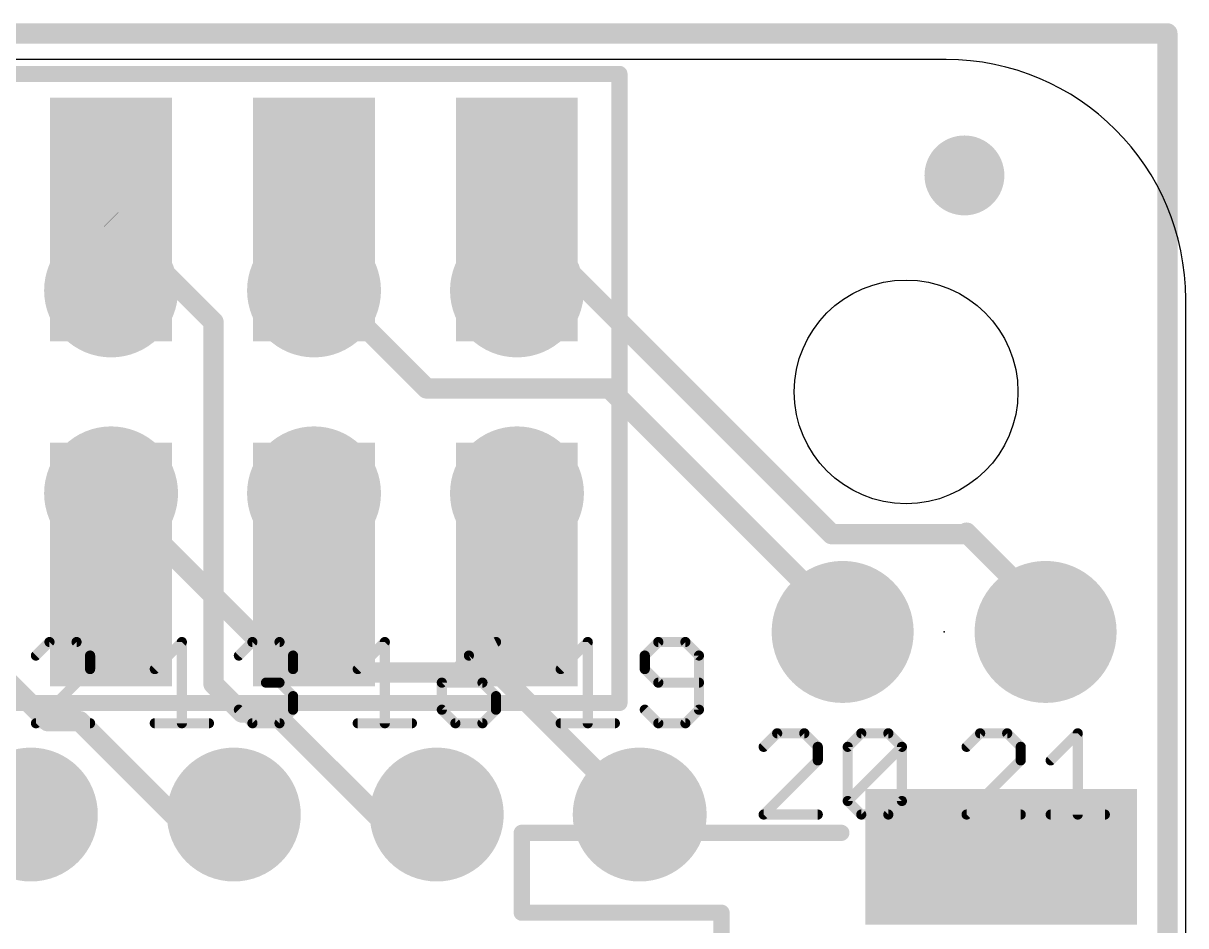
# Model space of a CAD drawing. Extents: x -0.1 to 65, y -0.1 to 31.1.
# Drawn here: x 50.45 to 65, y 19.82 to 31.12 of the extents above; entities that cross this region are included whole.
import ezdxf

# ---------------------------------------------------------------- set-up
doc = ezdxf.new("R2010")
doc.units = 0
for name, color, linetype in [('1', 12, 'CONTINUOUS'), ('16', 5, 'CONTINUOUS'), ('17', 110, 'CONTINUOUS'), ('20', 4, 'CONTINUOUS'), ('21', 40, 'CONTINUOUS'), ('22', 6, 'CONTINUOUS'), ('23', 40, 'CONTINUOUS')]:
    doc.layers.add(name, color=color, linetype=linetype)

# ---------------------------------------------------------------- blocks, each defined once
blk = doc.blocks.new('ROUNDP')
at = {"const_width": 0.5}
blk.add_lwpolyline([(0, -0.25, 1), (0, 0.25, 1), (0, -0.25)], format="xyb", dxfattribs=at)
blk = doc.blocks.new('PIE')
at = {"const_width": 0.5}
blk.add_lwpolyline([(0, -0.25, 1), (0, 0.25, 1), (0, -0.25)], format="xyb", dxfattribs=at)
blk = doc.blocks.new('RECT')
blk.add_solid([(-0.5, -0.5), (0.5, -0.5), (-0.5, 0.5), (0.5, 0.5)])

msp = doc.modelspace()

# ---------------------------------------------------------------- linework, layer by layer
at = {"layer": '1', "const_width": 0.254}
for points in [[(0, 30.988), (64.77, 30.988)], [(64.77, 30.988), (64.77, 0)], [(51.55, 25.23), (53.793, 22.987)], [(53.793, 22.987), (56.388, 22.987)], [(56.388, 22.987), (58.166, 21.209)]]:
    msp.add_lwpolyline(points, dxfattribs=at)
at = {"layer": '1', "const_width": 0.127}
for points in [[(64.8335, 30.988, 1), (64.7065, 30.988)], [(64.77, 30.9245, 1), (64.77, 31.0515)], [(51.5949, 25.2749, 1), (51.5051, 25.1851)], [(53.793, 23.0505, 1), (53.793, 22.9235)], [(53.7481, 22.9421, 1), (53.8379, 23.0319)], [(56.4329, 23.0319, 1), (56.3431, 22.9421)], [(56.388, 22.9235, 1), (56.388, 23.0505)], [(58.1211, 21.1641, 1), (58.2109, 21.2539)]]:
    msp.add_lwpolyline(points, format="xyb", dxfattribs=at)
at = {"layer": '16', "const_width": 0.254}
for points in [[(0, 30.988), (64.77, 30.988)], [(64.77, 30.988), (64.77, 0)], [(51.5496, 28.6574), (52.832, 27.375)], [(51.5496, 28.6574), (51.55, 28.657)], [(51.55, 28.657), (51.55, 27.77)], [(54.0896, 28.6574), (54.0896, 27.9524)], [(54.0896, 28.6574), (54.0896, 27.7704)], [(56.6296, 28.6574), (60.568, 24.719)], [(56.6296, 28.6574), (56.6296, 27.7704)], [(54.0896, 27.9524), (55.499, 26.543)], [(54.0896, 27.7704), (54.09, 27.77)], [(56.6296, 27.7704), (56.63, 27.77)], [(52.832, 27.375), (52.832, 22.844)], [(55.499, 26.543), (57.785, 26.543)], [(57.785, 26.543), (60.706, 23.622)], [(51.55, 24.3398), (51.55, 25.23)], [(54.09, 24.3398), (54.09, 25.23)], [(60.568, 24.719), (62.2377, 24.719)], [(62.2377, 24.719), (62.2569, 24.7381)], [(62.2569, 24.7381), (63.246, 23.749)], [(51.5496, 24.3394), (51.55, 24.3398)], [(54.0896, 24.3394), (54.09, 24.3398)], [(50.7586, 22.3774), (49.0096, 24.1264)], [(63.246, 23.749), (63.246, 23.495)], [(60.706, 23.622), (60.706, 23.495)], [(52.832, 22.844), (53.1908, 22.4852)], [(53.1908, 22.4852), (53.5878, 22.4852)], [(54.991, 21.082), (53.5878, 22.4852)], [(50.7586, 22.3774), (51.157, 22.3774)], [(52.3254, 21.209), (51.157, 22.3774)], [(50.165, 21.209), (50.546, 21.209)], [(52.3254, 21.209), (53.086, 21.209)], [(55.626, 21.209), (55.499, 21.082)], [(55.499, 21.082), (54.991, 21.082)]]:
    msp.add_lwpolyline(points, dxfattribs=at)
at = {"layer": '16', "const_width": 0.127}
for points in [[(64.8335, 30.988, 1), (64.7065, 30.988)], [(64.77, 30.9245, 1), (64.77, 31.0515)], [(51.5945, 28.7023, 1), (51.5047, 28.6125)], [(51.5945, 28.7023, 1), (51.5047, 28.6125)], [(51.6135, 28.657, 1), (51.4865, 28.657)], [(51.5051, 28.6121, 1), (51.5949, 28.7019)], [(54.1531, 28.6574, 1), (54.0261, 28.6574)], [(54.1531, 28.6574, 1), (54.0261, 28.6574)], [(56.6745, 28.7023, 1), (56.5847, 28.6125)], [(56.6931, 28.6574, 1), (56.5661, 28.6574)], [(54.1345, 27.9973, 1), (54.0447, 27.9075)], [(54.0261, 27.9524, 1), (54.1531, 27.9524)], [(51.4865, 27.77, 1), (51.6135, 27.77)], [(54.1345, 27.8153, 1), (54.0447, 27.7255)], [(54.0261, 27.7704, 1), (54.1531, 27.7704)], [(54.0451, 27.7251, 1), (54.1349, 27.8149)], [(56.6745, 27.8153, 1), (56.5847, 27.7255)], [(56.5661, 27.7704, 1), (56.6931, 27.7704)], [(56.5851, 27.7251, 1), (56.6749, 27.8149)], [(52.8955, 27.375, 1), (52.7685, 27.375)], [(52.7871, 27.3301, 1), (52.8769, 27.4199)], [(55.499, 26.6065, 1), (55.499, 26.4795)], [(55.4541, 26.4981, 1), (55.5439, 26.5879)], [(57.8299, 26.5879, 1), (57.7401, 26.4981)], [(57.785, 26.4795, 1), (57.785, 26.6065)], [(51.6135, 25.23, 1), (51.4865, 25.23)], [(54.1535, 25.23, 1), (54.0265, 25.23)], [(60.568, 24.7825, 1), (60.568, 24.6555)], [(60.5231, 24.6741, 1), (60.6129, 24.7639)], [(62.1928, 24.7639, 1), (62.2826, 24.6741)], [(62.3018, 24.783, 1), (62.212, 24.6932)], [(62.3018, 24.6932, 1), (62.212, 24.783)], [(62.2377, 24.6555, 1), (62.2377, 24.7825)], [(51.5047, 24.3843, 1), (51.5945, 24.2945)], [(51.5949, 24.2949, 1), (51.5051, 24.3847)], [(54.0447, 24.3843, 1), (54.1345, 24.2945)], [(54.1349, 24.2949, 1), (54.0451, 24.3847)], [(51.4865, 24.3398, 1), (51.6135, 24.3398)], [(54.0265, 24.3398, 1), (54.1535, 24.3398)], [(63.3095, 23.749, 1), (63.1825, 23.749)], [(60.7695, 23.622, 1), (60.6425, 23.622)], [(60.6611, 23.5771, 1), (60.7509, 23.6669)], [(63.2011, 23.7041, 1), (63.2909, 23.7939)], [(60.6425, 23.495, 1), (60.7695, 23.495)], [(63.1825, 23.495, 1), (63.3095, 23.495)], [(52.8769, 22.8889, 1), (52.7871, 22.7991)], [(52.7685, 22.844, 1), (52.8955, 22.844)], [(53.1908, 22.5487, 1), (53.1908, 22.4217)], [(53.1459, 22.4403, 1), (53.2357, 22.5301)], [(53.6327, 22.5301, 1), (53.5429, 22.4403)], [(53.5878, 22.4217, 1), (53.5878, 22.5487)], [(50.7586, 22.4409, 1), (50.7586, 22.3139)], [(50.7137, 22.3325, 1), (50.8035, 22.4223)], [(51.2019, 22.4223, 1), (51.1121, 22.3325)], [(51.157, 22.3139, 1), (51.157, 22.4409)], [(50.546, 21.1455, 1), (50.546, 21.2725)], [(52.3254, 21.2725, 1), (52.3254, 21.1455)], [(52.2805, 21.1641, 1), (52.3703, 21.2539)], [(53.086, 21.1455, 1), (53.086, 21.2725)], [(55.6709, 21.1641, 1), (55.5811, 21.2539)], [(54.991, 21.1455, 1), (54.991, 21.0185)], [(54.9461, 21.0371, 1), (55.0359, 21.1269)], [(55.4541, 21.1269, 1), (55.5439, 21.0371)], [(55.499, 21.0185, 1), (55.499, 21.1455)]]:
    msp.add_lwpolyline(points, format="xyb", dxfattribs=at)
at = {"layer": '20'}
for p, q in [((62, 30.6604), (3, 30.6604)), ((65, 3), (65, 27.6604))]:
    msp.add_line(p, q, dxfattribs=at)
msp.add_circle((61.5, 26.5), 1.4, dxfattribs=at)
msp.add_arc((62, 27.6604), 3, 0, 90, dxfattribs=at)
at = {"layer": '21', "const_width": 0.127}
for points in [[(50.779, 23.3689), (50.6095, 23.1994)], [(51.1179, 23.3689), (50.779, 23.3689)], [(51.2874, 23.1994), (51.1179, 23.3689)], [(52.097, 23.0299), (52.436, 23.3689)], [(52.436, 23.3689), (52.436, 22.352)], [(53.1495, 23.1994), (53.319, 23.3689)], [(53.319, 23.3689), (53.6579, 23.3689)], [(53.6579, 23.3689), (53.8274, 23.1994)], [(54.637, 23.0299), (54.976, 23.3689)], [(54.976, 23.3689), (54.976, 22.352)], [(56.3674, 23.3689), (56.0285, 23.1994)], [(57.177, 23.0299), (57.516, 23.3689)], [(57.516, 23.3689), (57.516, 22.352)], [(58.399, 23.3689), (58.2295, 23.1994)], [(58.7379, 23.3689), (58.399, 23.3689)], [(58.9074, 23.1994), (58.7379, 23.3689)], [(51.2874, 23.0299), (51.2874, 23.1994)], [(53.8274, 23.1994), (53.8274, 23.0299)], [(56.0285, 23.1994), (55.6895, 22.8604)], [(58.2295, 23.1994), (58.2295, 23.0299)], [(58.9074, 22.5215), (58.9074, 23.1994)], [(50.6095, 22.352), (51.2874, 23.0299)], [(53.8274, 23.0299), (53.6579, 22.8604)], [(58.2295, 23.0299), (58.399, 22.8604)], [(53.6579, 22.8604), (53.4885, 22.8604)], [(53.6579, 22.8604), (53.8274, 22.691)], [(55.6895, 22.8604), (55.6895, 22.5215)], [(56.1979, 22.8604), (55.6895, 22.8604)], [(56.3674, 22.691), (56.1979, 22.8604)], [(58.399, 22.8604), (58.9074, 22.8604)], [(53.8274, 22.691), (53.8274, 22.5215)], [(56.3674, 22.5215), (56.3674, 22.691)], [(53.319, 22.352), (53.1495, 22.5215)], [(53.8274, 22.5215), (53.6579, 22.352)], [(55.6895, 22.5215), (55.859, 22.352)], [(56.1979, 22.352), (56.3674, 22.5215)], [(58.2295, 22.5215), (58.399, 22.352)], [(58.7379, 22.352), (58.9074, 22.5215)], [(51.2874, 22.352), (50.6095, 22.352)], [(52.097, 22.352), (52.775, 22.352)], [(53.6579, 22.352), (53.319, 22.352)], [(54.637, 22.352), (55.315, 22.352)], [(55.859, 22.352), (56.1979, 22.352)], [(57.177, 22.352), (57.855, 22.352)], [(58.399, 22.352), (58.7379, 22.352)], [(59.8865, 22.2259), (59.717, 22.0564)], [(60.2255, 22.2259), (59.8865, 22.2259)], [(60.395, 22.0564), (60.2255, 22.2259)], [(60.7695, 22.0564), (60.939, 22.2259)], [(60.939, 22.2259), (61.2779, 22.2259)], [(61.2779, 22.2259), (61.4474, 22.0564)], [(62.4265, 22.2259), (62.257, 22.0564)], [(62.7655, 22.2259), (62.4265, 22.2259)], [(62.935, 22.0564), (62.7655, 22.2259)], [(63.3095, 21.8869), (63.6485, 22.2259)], [(63.6485, 22.2259), (63.6485, 21.209)], [(60.395, 21.8869), (60.395, 22.0564)], [(60.7695, 21.3785), (60.7695, 22.0564)], [(60.7695, 21.3785), (61.4474, 22.0564)], [(61.4474, 22.0564), (61.4474, 21.3785)], [(62.935, 21.8869), (62.935, 22.0564)], [(59.717, 21.209), (60.395, 21.8869)], [(62.257, 21.209), (62.935, 21.8869)], [(60.939, 21.209), (60.7695, 21.3785)], [(61.4474, 21.3785), (61.2779, 21.209)], [(60.395, 21.209), (59.717, 21.209)], [(61.2779, 21.209), (60.939, 21.209)], [(62.935, 21.209), (62.257, 21.209)], [(63.3095, 21.209), (63.9874, 21.209)]]:
    msp.add_lwpolyline(points, dxfattribs=at)
at = {"layer": '21', "const_width": 0.0635}
for points in [[(50.779, 23.4006, 1), (50.779, 23.3371)], [(50.8014, 23.3464, 1), (50.7565, 23.3913)], [(51.1404, 23.3913, 1), (51.0955, 23.3464)], [(51.1179, 23.3371, 1), (51.1179, 23.4006)], [(52.4677, 23.3689, 1), (52.4042, 23.3689)], [(52.4584, 23.3464, 1), (52.4135, 23.3913)], [(53.319, 23.4006, 1), (53.319, 23.3371)], [(53.3414, 23.3464, 1), (53.2965, 23.3913)], [(53.6804, 23.3913, 1), (53.6355, 23.3464)], [(53.6579, 23.3371, 1), (53.6579, 23.4006)], [(55.0077, 23.3689, 1), (54.9442, 23.3689)], [(54.9984, 23.3464, 1), (54.9535, 23.3913)], [(56.3816, 23.3405, 1), (56.3532, 23.3973)], [(57.5477, 23.3689, 1), (57.4842, 23.3689)], [(57.5384, 23.3464, 1), (57.4935, 23.3913)], [(58.399, 23.4006, 1), (58.399, 23.3371)], [(58.4214, 23.3464, 1), (58.3765, 23.3913)], [(58.7604, 23.3913, 1), (58.7155, 23.3464)], [(58.7379, 23.3371, 1), (58.7379, 23.4006)], [(50.587, 23.2218, 1), (50.632, 23.1769)], [(51.3192, 23.1994, 1), (51.2557, 23.1994)], [(51.265, 23.1769, 1), (51.3099, 23.2218)], [(53.127, 23.2218, 1), (53.172, 23.1769)], [(53.8592, 23.1994, 1), (53.7957, 23.1994)], [(53.805, 23.1769, 1), (53.8499, 23.2218)], [(56.0143, 23.2278, 1), (56.0427, 23.171)], [(56.0509, 23.1769, 1), (56.006, 23.2218)], [(58.2613, 23.1994, 1), (58.1977, 23.1994)], [(58.207, 23.2218, 1), (58.252, 23.1769)], [(58.9392, 23.1994, 1), (58.8757, 23.1994)], [(58.885, 23.1769, 1), (58.9299, 23.2218)], [(51.2557, 23.0299, 1), (51.3192, 23.0299)], [(51.3099, 23.0075, 1), (51.265, 23.0524)], [(52.0746, 23.0524, 1), (52.1195, 23.0075)], [(53.7957, 23.0299, 1), (53.8592, 23.0299)], [(53.8499, 23.0075, 1), (53.805, 23.0524)], [(54.6146, 23.0524, 1), (54.6595, 23.0075)], [(57.1546, 23.0524, 1), (57.1995, 23.0075)], [(58.1977, 23.0299, 1), (58.2613, 23.0299)], [(58.252, 23.0524, 1), (58.207, 23.0075)], [(53.4885, 22.8922, 1), (53.4885, 22.8287)], [(53.6804, 22.8829, 1), (53.6355, 22.838)], [(53.6355, 22.8829, 1), (53.6804, 22.838)], [(53.6579, 22.8287, 1), (53.6579, 22.8922)], [(55.7213, 22.8604, 1), (55.6578, 22.8604)], [(55.6895, 22.8922, 1), (55.6895, 22.8287)], [(55.667, 22.8829, 1), (55.712, 22.838)], [(56.2204, 22.8829, 1), (56.1755, 22.838)], [(56.1979, 22.8287, 1), (56.1979, 22.8922)], [(58.399, 22.8922, 1), (58.399, 22.8287)], [(58.3765, 22.838, 1), (58.4214, 22.8829)], [(58.9074, 22.8287, 1), (58.9074, 22.8922)], [(53.8592, 22.691, 1), (53.7957, 22.691)], [(53.805, 22.6685, 1), (53.8499, 22.7134)], [(56.3992, 22.691, 1), (56.3357, 22.691)], [(56.345, 22.6685, 1), (56.3899, 22.7134)], [(53.172, 22.5439, 1), (53.127, 22.499)], [(53.7957, 22.5215, 1), (53.8592, 22.5215)], [(53.8499, 22.499, 1), (53.805, 22.5439)], [(55.712, 22.5439, 1), (55.667, 22.499)], [(55.6578, 22.5215, 1), (55.7213, 22.5215)], [(56.3357, 22.5215, 1), (56.3992, 22.5215)], [(56.3899, 22.499, 1), (56.345, 22.5439)], [(58.252, 22.5439, 1), (58.207, 22.499)], [(58.8757, 22.5215, 1), (58.9392, 22.5215)], [(58.9299, 22.499, 1), (58.885, 22.5439)], [(50.587, 22.3745, 1), (50.632, 22.3295)], [(50.6095, 22.3837, 1), (50.6095, 22.3203)], [(51.2874, 22.3203, 1), (51.2874, 22.3837)], [(52.097, 22.3837, 1), (52.097, 22.3203)], [(52.775, 22.3203, 1), (52.775, 22.3837)], [(53.319, 22.3837, 1), (53.319, 22.3203)], [(53.2965, 22.3295, 1), (53.3414, 22.3745)], [(53.6355, 22.3745, 1), (53.6804, 22.3295)], [(53.6579, 22.3203, 1), (53.6579, 22.3837)], [(54.637, 22.3837, 1), (54.637, 22.3203)], [(55.315, 22.3203, 1), (55.315, 22.3837)], [(55.859, 22.3837, 1), (55.859, 22.3203)], [(55.8365, 22.3295, 1), (55.8814, 22.3745)], [(56.1755, 22.3745, 1), (56.2204, 22.3295)], [(56.1979, 22.3203, 1), (56.1979, 22.3837)], [(57.177, 22.3837, 1), (57.177, 22.3203)], [(57.855, 22.3203, 1), (57.855, 22.3837)], [(58.399, 22.3837, 1), (58.399, 22.3203)], [(58.3765, 22.3295, 1), (58.4214, 22.3745)], [(58.7155, 22.3745, 1), (58.7604, 22.3295)], [(58.7379, 22.3203, 1), (58.7379, 22.3837)], [(52.4042, 22.352, 1), (52.4677, 22.352)], [(54.9442, 22.352, 1), (55.0077, 22.352)], [(57.4842, 22.352, 1), (57.5477, 22.352)], [(59.8865, 22.2576, 1), (59.8865, 22.1941)], [(59.909, 22.2034, 1), (59.8641, 22.2483)], [(60.2479, 22.2483, 1), (60.203, 22.2034)], [(60.2255, 22.1941, 1), (60.2255, 22.2576)], [(60.939, 22.2576, 1), (60.939, 22.1941)], [(60.9614, 22.2034, 1), (60.9165, 22.2483)], [(61.3004, 22.2483, 1), (61.2555, 22.2034)], [(61.2779, 22.1941, 1), (61.2779, 22.2576)], [(62.4265, 22.2576, 1), (62.4265, 22.1941)], [(62.449, 22.2034, 1), (62.4041, 22.2483)], [(62.7879, 22.2483, 1), (62.743, 22.2034)], [(62.7655, 22.1941, 1), (62.7655, 22.2576)], [(63.6802, 22.2259, 1), (63.6167, 22.2259)], [(63.6709, 22.2034, 1), (63.626, 22.2483)], [(60.4267, 22.0564, 1), (60.3632, 22.0564)], [(60.8013, 22.0564, 1), (60.7377, 22.0564)], [(61.4792, 22.0564, 1), (61.4157, 22.0564)], [(61.4699, 22.0339, 1), (61.425, 22.0788)], [(62.9667, 22.0564, 1), (62.9032, 22.0564)], [(59.6946, 22.0788, 1), (59.7395, 22.0339)], [(60.3725, 22.0339, 1), (60.4174, 22.0788)], [(60.747, 22.0788, 1), (60.792, 22.0339)], [(61.425, 22.0339, 1), (61.4699, 22.0788)], [(62.2346, 22.0788, 1), (62.2795, 22.0339)], [(62.9125, 22.0339, 1), (62.9574, 22.0788)], [(60.3632, 21.8869, 1), (60.4267, 21.8869)], [(60.4174, 21.8645, 1), (60.3725, 21.9094)], [(62.9032, 21.8869, 1), (62.9667, 21.8869)], [(62.9574, 21.8645, 1), (62.9125, 21.9094)], [(63.287, 21.9094, 1), (63.332, 21.8645)], [(60.7377, 21.3785, 1), (60.8013, 21.3785)], [(60.792, 21.4009, 1), (60.747, 21.356)], [(60.747, 21.4009, 1), (60.792, 21.356)], [(61.4157, 21.3785, 1), (61.4792, 21.3785)], [(61.4699, 21.356, 1), (61.425, 21.4009)], [(59.717, 21.2407, 1), (59.717, 21.1773)], [(59.6946, 21.2315, 1), (59.7395, 21.1865)], [(60.395, 21.1773, 1), (60.395, 21.2407)], [(60.939, 21.2407, 1), (60.939, 21.1773)], [(60.9165, 21.1865, 1), (60.9614, 21.2315)], [(61.2555, 21.2315, 1), (61.3004, 21.1865)], [(61.2779, 21.1773, 1), (61.2779, 21.2407)], [(62.257, 21.2407, 1), (62.257, 21.1773)], [(62.2346, 21.2315, 1), (62.2795, 21.1865)], [(62.935, 21.1773, 1), (62.935, 21.2407)], [(63.3095, 21.2407, 1), (63.3095, 21.1773)], [(63.9874, 21.1773, 1), (63.9874, 21.2407)], [(63.6167, 21.209, 1), (63.6802, 21.209)]]:
    msp.add_lwpolyline(points, format="xyb", dxfattribs=at)
at = {"layer": '22', "const_width": 0.2032}
for points in [[(57.912, 30.48), (9.652, 30.48)], [(57.912, 22.606), (57.912, 30.48)], [(7.112, 22.606), (57.912, 22.606)], [(56.69, 19.98), (56.69, 20.98)], [(56.69, 20.98), (60.69, 20.98)], [(59.19, 19.98), (56.69, 19.98)], [(59.19, 18.73), (59.19, 19.98)]]:
    msp.add_lwpolyline(points, dxfattribs=at)
at = {"layer": '22', "const_width": 0.1016}
for points in [[(57.9628, 30.48, 1), (57.8612, 30.48)], [(57.912, 30.4292, 1), (57.912, 30.5308)], [(57.912, 22.5552, 1), (57.912, 22.6568)], [(57.8612, 22.606, 1), (57.9628, 22.606)], [(56.7408, 20.98, 1), (56.6392, 20.98)], [(56.69, 21.0308, 1), (56.69, 20.9292)], [(60.69, 20.9292, 1), (60.69, 21.0308)], [(56.69, 20.0308, 1), (56.69, 19.9292)], [(59.2408, 19.98, 1), (59.1392, 19.98)], [(59.19, 19.9292, 1), (59.19, 20.0308)], [(56.6392, 19.98, 1), (56.7408, 19.98)]]:
    msp.add_lwpolyline(points, format="xyb", dxfattribs=at)
at = {"layer": '23'}
msp.add_point((61.976, 23.495), dxfattribs=at)

# ---------------------------------------------------------------- block references
at = {"layer": '16', "xscale": 3.048, "yscale": 1.524}
for p, rotation in [((51.5496, 28.6574), 270), ((54.0896, 28.6574), 270), ((56.6296, 28.6574), 270), ((51.5496, 24.3394), 90), ((54.0896, 24.3394), 90), ((56.6296, 24.3394), 90)]:
    msp.add_blockref('RECT', p, dxfattribs=dict(at, rotation=rotation))
at = {"layer": '16'}
msp.add_blockref('PIE', (62.23, 29.21), dxfattribs=at)
at = {"layer": '16', "xscale": 3.4, "yscale": 1.7}
msp.add_blockref('RECT', (62.69, 20.68), dxfattribs=at)
at = {"layer": '17', "xscale": 1.6764, "yscale": 1.6764}
for p in [(51.55, 27.77), (51.55, 27.77), (54.09, 27.77), (54.09, 27.77), (56.63, 27.77), (56.63, 27.77), (51.55, 25.23), (51.55, 25.23), (54.09, 25.23), (54.09, 25.23), (56.63, 25.23), (56.63, 25.23)]:
    msp.add_blockref('ROUNDP', p, dxfattribs=at)
at = {"layer": '17', "rotation": 90}
for p, xscale, yscale in [((60.706, 23.495), 1.778, 1.778), ((60.706, 23.495), 1.778, 1.778), ((63.246, 23.495), 1.778, 1.778), ((63.246, 23.495), 1.778, 1.778), ((50.546, 21.209), 1.6764, 1.6764), ((50.546, 21.209), 1.6764, 1.6764), ((53.086, 21.209), 1.6764, 1.6764), ((53.086, 21.209), 1.6764, 1.6764), ((55.626, 21.209), 1.6764, 1.6764), ((55.626, 21.209), 1.6764, 1.6764), ((58.166, 21.209), 1.6764, 1.6764), ((58.166, 21.209), 1.6764, 1.6764)]:
    msp.add_blockref('ROUNDP', p, dxfattribs=dict(at, xscale=xscale, yscale=yscale))

doc.saveas('drawing.dxf')
